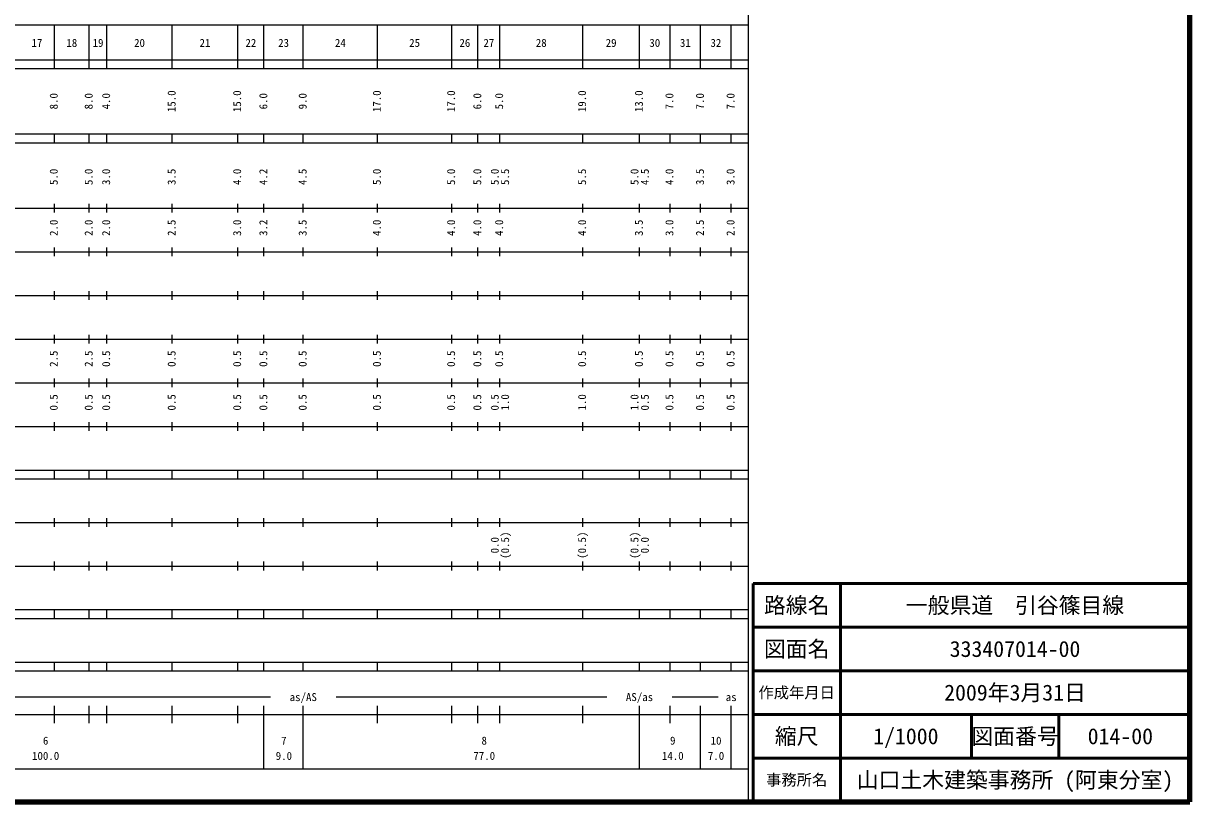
# Model space of a CAD drawing. Units: millimetres on the paper, enlarged 1000 times. Extents: x 40000 to 680000, y 20000 to 380000.
# Drawn here: x 412891 to 680000, y 20000 to 198357 of the extents above; entities that cross this region are included whole.
import ezdxf
from ezdxf.enums import TextEntityAlignment as Align

# ---------------------------------------------------------------- set-up
doc = ezdxf.new("R2010")
doc.units = ezdxf.units.MM
doc.header["$LTSCALE"] = 1000
for name, color, linetype, lineweight in [('M-TTL', 2, 'Continuous', 140), ('M-TTL-BAND', 7, 'Continuous', 25), ('M-TTL-FRAM', 2, 'Continuous', 50), ('M-TTL-LINE', 7, 'Continuous', 50)]:
    doc.layers.add(name, color=color, linetype=linetype, lineweight=lineweight)
doc.layers.add('M-TTL-TXT', color=7, linetype='Continuous')
doc.styles.add('ＭＳ ゴシック', font='')
doc.styles.get('ＭＳ ゴシック').set_extended_font_data('MS Gothic')

msp = doc.modelspace()

# ---------------------------------------------------------------- linework, layer by layer
at = {"layer": 'M-TTL'}
for p, q in [((680000, 20000), (680000, 380000)), ((40000, 20000), (680000, 20000))]:
    msp.add_line(p, q, dxfattribs=at)
at = {"layer": 'M-TTL-BAND'}
for p, q in [((579000, 20000), (579000, 370000)), ((68000, 198000), (579000, 198000)), ((420000, 188000), (420000, 198000)), ((428000, 188000), (428000, 198000)), ((432000, 188000), (432000, 198000)), ((447000, 188000), (447000, 198000)), ((462000, 188000), (462000, 198000)), ((468000, 188000), (468000, 198000)), ((477000, 188000), (477000, 198000)), ((494000, 188000), (494000, 198000)), ((511000, 188000), (511000, 198000)), ((517000, 188000), (517000, 198000)), ((522000, 188000), (522000, 198000)), ((541000, 188000), (541000, 198000)), ((554000, 188000), (554000, 198000)), ((561000, 188000), (561000, 198000)), ((568000, 188000), (568000, 198000)), ((575000, 188000), (575000, 198000)), ((40000, 190000), (579000, 190000)), ((40000, 188000), (579000, 188000)), ((40000, 173000), (579000, 173000)), ((40000, 171000), (579000, 171000)), ((420000, 171000), (420000, 173000)), ((428000, 171000), (428000, 173000)), ((432000, 171000), (432000, 173000)), ((447000, 171000), (447000, 173000)), ((462000, 171000), (462000, 173000)), ((468000, 171000), (468000, 173000)), ((477000, 171000), (477000, 173000)), ((494000, 171000), (494000, 173000)), ((511000, 171000), (511000, 173000)), ((517000, 171000), (517000, 173000)), ((522000, 171000), (522000, 173000)), ((541000, 171000), (541000, 173000)), ((554000, 171000), (554000, 173000)), ((561000, 171000), (561000, 173000)), ((568000, 171000), (568000, 173000)), ((575000, 171000), (575000, 173000)), ((40000, 156000), (579000, 156000)), ((420000, 155000), (420000, 157000)), ((428000, 155000), (428000, 157000)), ((432000, 155000), (432000, 157000)), ((447000, 155000), (447000, 157000)), ((462000, 155000), (462000, 157000)), ((468000, 155000), (468000, 157000)), ((477000, 155000), (477000, 157000)), ((494000, 155000), (494000, 157000)), ((511000, 155000), (511000, 157000)), ((517000, 155000), (517000, 157000)), ((522000, 155000), (522000, 157000)), ((541000, 155000), (541000, 157000)), ((554000, 155000), (554000, 157000)), ((561000, 155000), (561000, 157000)), ((568000, 155000), (568000, 157000)), ((575000, 155000), (575000, 157000)), ((420000, 145000), (420000, 147000)), ((428000, 145000), (428000, 147000)), ((432000, 145000), (432000, 147000)), ((447000, 145000), (447000, 147000)), ((462000, 145000), (462000, 147000)), ((468000, 145000), (468000, 147000)), ((477000, 145000), (477000, 147000)), ((494000, 145000), (494000, 147000)), ((511000, 145000), (511000, 147000)), ((517000, 145000), (517000, 147000)), ((522000, 145000), (522000, 147000)), ((541000, 145000), (541000, 147000)), ((554000, 145000), (554000, 147000)), ((561000, 145000), (561000, 147000)), ((568000, 145000), (568000, 147000)), ((575000, 145000), (575000, 147000)), ((46000, 146000), (579000, 146000)), ((420000, 135000), (420000, 137000)), ((428000, 135000), (428000, 137000)), ((432000, 135000), (432000, 137000)), ((447000, 135000), (447000, 137000)), ((462000, 135000), (462000, 137000)), ((468000, 135000), (468000, 137000)), ((477000, 135000), (477000, 137000)), ((494000, 135000), (494000, 137000)), ((511000, 135000), (511000, 137000)), ((517000, 135000), (517000, 137000)), ((522000, 135000), (522000, 137000)), ((541000, 135000), (541000, 137000)), ((554000, 135000), (554000, 137000)), ((561000, 135000), (561000, 137000)), ((568000, 135000), (568000, 137000)), ((575000, 135000), (575000, 137000)), ((52000, 136000), (579000, 136000)), ((46000, 126000), (579000, 126000)), ((420000, 125000), (420000, 127000)), ((428000, 125000), (428000, 127000)), ((432000, 125000), (432000, 127000)), ((447000, 125000), (447000, 127000)), ((462000, 125000), (462000, 127000)), ((468000, 125000), (468000, 127000)), ((477000, 125000), (477000, 127000)), ((494000, 125000), (494000, 127000)), ((511000, 125000), (511000, 127000)), ((517000, 125000), (517000, 127000)), ((522000, 125000), (522000, 127000)), ((541000, 125000), (541000, 127000)), ((554000, 125000), (554000, 127000)), ((561000, 125000), (561000, 127000)), ((568000, 125000), (568000, 127000)), ((575000, 125000), (575000, 127000)), ((52000, 116000), (579000, 116000)), ((420000, 115000), (420000, 117000)), ((428000, 115000), (428000, 117000)), ((432000, 115000), (432000, 117000)), ((447000, 115000), (447000, 117000)), ((462000, 115000), (462000, 117000)), ((468000, 115000), (468000, 117000)), ((477000, 115000), (477000, 117000)), ((494000, 115000), (494000, 117000)), ((511000, 115000), (511000, 117000)), ((517000, 115000), (517000, 117000)), ((522000, 115000), (522000, 117000)), ((541000, 115000), (541000, 117000)), ((554000, 115000), (554000, 117000)), ((561000, 115000), (561000, 117000)), ((568000, 115000), (568000, 117000)), ((575000, 115000), (575000, 117000)), ((420000, 105000), (420000, 107000)), ((428000, 105000), (428000, 107000)), ((432000, 105000), (432000, 107000)), ((447000, 105000), (447000, 107000)), ((462000, 105000), (462000, 107000)), ((468000, 105000), (468000, 107000)), ((477000, 105000), (477000, 107000)), ((494000, 105000), (494000, 107000)), ((511000, 105000), (511000, 107000)), ((517000, 105000), (517000, 107000)), ((522000, 105000), (522000, 107000)), ((541000, 105000), (541000, 107000)), ((554000, 105000), (554000, 107000)), ((561000, 105000), (561000, 107000)), ((568000, 105000), (568000, 107000)), ((575000, 105000), (575000, 107000)), ((46000, 106000), (579000, 106000)), ((40000, 96000), (579000, 96000)), ((40000, 94000), (579000, 94000)), ((420000, 94000), (420000, 96000)), ((428000, 94000), (428000, 96000)), ((432000, 94000), (432000, 96000)), ((447000, 94000), (447000, 96000)), ((462000, 94000), (462000, 96000)), ((468000, 94000), (468000, 96000)), ((477000, 94000), (477000, 96000)), ((494000, 94000), (494000, 96000)), ((511000, 94000), (511000, 96000)), ((517000, 94000), (517000, 96000)), ((522000, 94000), (522000, 96000)), ((541000, 94000), (541000, 96000)), ((554000, 94000), (554000, 96000)), ((561000, 94000), (561000, 96000)), ((568000, 94000), (568000, 96000)), ((575000, 94000), (575000, 96000)), ((49000, 84000), (579000, 84000)), ((420000, 83000), (420000, 85000)), ((428000, 83000), (428000, 85000)), ((432000, 83000), (432000, 85000)), ((447000, 83000), (447000, 85000)), ((462000, 83000), (462000, 85000)), ((468000, 83000), (468000, 85000)), ((477000, 83000), (477000, 85000)), ((494000, 83000), (494000, 85000)), ((511000, 83000), (511000, 85000)), ((517000, 83000), (517000, 85000)), ((522000, 83000), (522000, 85000)), ((541000, 83000), (541000, 85000)), ((554000, 83000), (554000, 85000)), ((561000, 83000), (561000, 85000)), ((568000, 83000), (568000, 85000)), ((575000, 83000), (575000, 85000)), ((420000, 73000), (420000, 75000)), ((428000, 73000), (428000, 75000)), ((432000, 73000), (432000, 75000)), ((447000, 73000), (447000, 75000)), ((462000, 73000), (462000, 75000)), ((468000, 73000), (468000, 75000)), ((477000, 73000), (477000, 75000)), ((494000, 73000), (494000, 75000)), ((511000, 73000), (511000, 75000)), ((517000, 73000), (517000, 75000)), ((522000, 73000), (522000, 75000)), ((541000, 73000), (541000, 75000)), ((554000, 73000), (554000, 75000)), ((561000, 73000), (561000, 75000)), ((568000, 73000), (568000, 75000)), ((575000, 73000), (575000, 75000)), ((40000, 74000), (579000, 74000)), ((40000, 64000), (579000, 64000)), ((40000, 62000), (579000, 62000)), ((420000, 62000), (420000, 64000)), ((428000, 62000), (428000, 64000)), ((432000, 62000), (432000, 64000)), ((447000, 62000), (447000, 64000)), ((462000, 62000), (462000, 64000)), ((468000, 62000), (468000, 64000)), ((477000, 62000), (477000, 64000)), ((494000, 62000), (494000, 64000)), ((511000, 62000), (511000, 64000)), ((517000, 62000), (517000, 64000)), ((522000, 62000), (522000, 64000)), ((541000, 62000), (541000, 64000)), ((554000, 62000), (554000, 64000)), ((561000, 62000), (561000, 64000)), ((568000, 62000), (568000, 64000)), ((575000, 62000), (575000, 64000)), ((40000, 52000), (579000, 52000)), ((420000, 50000), (420000, 52000)), ((428000, 50000), (428000, 52000)), ((432000, 50000), (432000, 52000)), ((447000, 50000), (447000, 52000)), ((462000, 50000), (462000, 52000)), ((468000, 50000), (468000, 52000)), ((477000, 50000), (477000, 52000)), ((494000, 50000), (494000, 52000)), ((511000, 50000), (511000, 52000)), ((517000, 50000), (517000, 52000)), ((522000, 50000), (522000, 52000)), ((541000, 50000), (541000, 52000)), ((554000, 50000), (554000, 52000)), ((561000, 50000), (561000, 52000)), ((568000, 50000), (568000, 52000)), ((575000, 50000), (575000, 52000)), ((40000, 50000), (579000, 50000)), ((71000, 44000), (469500, 44000)), ((484500, 44000), (546500, 44000)), ((561500, 44000), (572000, 44000)), ((420000, 38000), (420000, 42000)), ((428000, 38000), (428000, 42000)), ((432000, 38000), (432000, 42000)), ((447000, 38000), (447000, 42000)), ((462000, 38000), (462000, 42000)), ((468000, 27500), (468000, 42000)), ((477000, 27500), (477000, 42000)), ((494000, 38000), (494000, 42000)), ((511000, 38000), (511000, 42000)), ((517000, 38000), (517000, 42000)), ((522000, 38000), (522000, 42000)), ((541000, 38000), (541000, 42000)), ((554000, 27500), (554000, 42000)), ((561000, 38000), (561000, 42000)), ((568000, 27500), (568000, 42000)), ((575000, 27500), (575000, 42000)), ((40000, 40000), (579000, 40000)), ((68000, 27500), (579000, 27500))]:
    msp.add_line(p, q, dxfattribs=at)
at = {"layer": 'M-TTL-FRAM'}
for p, q in [((680000, 70000), (580000, 70000)), ((580000, 70000), (580000, 20000))]:
    msp.add_line(p, q, dxfattribs=at)
at = {"layer": 'M-TTL-LINE'}
for p, q in [((600000, 70000), (600000, 20000)), ((680000, 60000), (580000, 60000)), ((680000, 50000), (580000, 50000)), ((680000, 40000), (580000, 40000)), ((630000, 40000), (630000, 30000)), ((650000, 40000), (650000, 30000)), ((680000, 30000), (580000, 30000))]:
    msp.add_line(p, q, dxfattribs=at)

# ---------------------------------------------------------------- texts
at = {"layer": 'M-TTL-BAND', "style": 'ＭＳ ゴシック'}
for s, p in [('17', (416000, 192405)), ('18', (424000, 192405)), ('19', (430000, 192405)), ('20', (439500, 192405)), ('21', (454500, 192405)), ('22', (465000, 192405)), ('23', (472500, 192405)), ('24', (485500, 192405)), ('25', (502500, 192405)), ('26', (514000, 192405)), ('27', (519500, 192405)), ('28', (531500, 192405)), ('29', (547500, 192405)), ('30', (557500, 192405)), ('31', (564500, 192405)), ('32', (571500, 192405)), ('as/AS', (477000, 42500)), ('AS/as', (554000, 42500)), ('as', (575000, 42500)), ('6', (418000, 32523)), ('7', (472563, 32523)), ('8', (518444, 32523)), ('9', (561621, 32523)), ('10', (571532, 32523)), ('100.0', (418000, 29033)), ('9.0', (472563, 29033)), ('77.0', (518444, 29033)), ('14.0', (561621, 29033)), ('7.0', (571532, 29033))]:
    msp.add_text(s, height=1833, dxfattribs=at).set_placement(p, align=Align.BOTTOM_CENTER)
for s, p in [('8.0', (421314, 180500)), ('8.0', (429314, 180500)), ('4.0', (433314, 180500)), ('15.0', (448314, 180500)), ('15.0', (463314, 180500)), ('6.0', (469314, 180500)), ('9.0', (478314, 180500)), ('17.0', (495314, 180500)), ('17.0', (512314, 180500)), ('6.0', (518314, 180500)), ('5.0', (523314, 180500)), ('19.0', (542314, 180500)), ('13.0', (555314, 180500)), ('7.0', (562314, 180500)), ('7.0', (569314, 180500)), ('7.0', (576314, 180500)), ('5.0', (421314, 163174)), ('5.0', (429314, 163174)), ('3.0', (433314, 163174)), ('3.5', (448314, 163174)), ('4.0', (463314, 163174)), ('4.2', (469314, 163174)), ('4.5', (478314, 163174)), ('5.0', (495314, 163174)), ('5.0', (512314, 163174)), ('5.0', (518314, 163174)), ('5.0', (522314, 163174)), ('5.5', (524684, 163174)), ('5.5', (542314, 163174)), ('5.0', (554314, 163174)), ('4.5', (556684, 163174)), ('4.0', (562314, 163174)), ('3.5', (569314, 163174)), ('3.0', (576314, 163174)), ('2.0', (421314, 151500)), ('2.0', (429314, 151500)), ('2.0', (433314, 151500)), ('2.5', (448314, 151500)), ('3.0', (463314, 151500)), ('3.2', (469314, 151500)), ('3.5', (478314, 151500)), ('4.0', (495314, 151500)), ('4.0', (512314, 151500)), ('4.0', (518314, 151500)), ('4.0', (523314, 151500)), ('4.0', (542314, 151500)), ('3.5', (555314, 151500)), ('3.0', (562314, 151500)), ('2.5', (569314, 151500)), ('2.0', (576314, 151500)), ('2.5', (421314, 121500)), ('2.5', (429314, 121500)), ('0.5', (433314, 121500)), ('0.5', (448314, 121500)), ('0.5', (463314, 121500)), ('0.5', (469314, 121500)), ('0.5', (478314, 121500)), ('0.5', (495314, 121500)), ('0.5', (512314, 121500)), ('0.5', (518314, 121500)), ('0.5', (523314, 121500)), ('0.5', (542314, 121500)), ('0.5', (555314, 121500)), ('0.5', (562314, 121500)), ('0.5', (569314, 121500)), ('0.5', (576314, 121500)), ('0.5', (421314, 111500)), ('0.5', (429314, 111500)), ('0.5', (433314, 111500)), ('0.5', (448314, 111500)), ('0.5', (463314, 111500)), ('0.5', (469314, 111500)), ('0.5', (478314, 111500)), ('0.5', (495314, 111500)), ('0.5', (512314, 111500)), ('0.5', (518314, 111500)), ('0.5', (522314, 111500)), ('1.0', (524684, 111500)), ('1.0', (542314, 111500)), ('1.0', (554314, 111500)), ('0.5', (556684, 111500)), ('0.5', (562314, 111500)), ('0.5', (569314, 111500)), ('0.5', (576314, 111500)), ('0.0', (522314, 78764)), ('(0.5)', (524684, 78764)), ('(0.5)', (542314, 78764)), ('(0.5)', (554314, 78764)), ('0.0', (556684, 78764))]:
    msp.add_text(s, height=1833, rotation=90, dxfattribs=at).set_placement(p, align=Align.BOTTOM_CENTER)
at = {"layer": 'M-TTL-TXT', "style": 'ＭＳ ゴシック'}
for s, height, p in [('路線名', 3666, (590000, 65000)), ('路線名', 3666, (590000, 65000)), ('一般県道\u3000引谷篠目線', 3666, (640000, 65000)), ('図面名', 3666, (590000, 55000)), ('図面名', 3666, (590000, 55000)), ('333407014-00', 3666, (640000, 55000)), ('作成年月日', 2566, (590000, 45000)), ('作成年月日', 2566, (590000, 45000)), ('2009年3月31日', 3666, (640000, 45000)), ('縮尺', 3666, (590000, 35000)), ('縮尺', 3666, (590000, 35000)), ('1/1000', 3666, (615000, 35000)), ('図面番号', 3666, (640000, 35000)), ('図面番号', 3666, (640000, 35000)), ('014-00', 3666, (664125, 35000)), ('山口土木建築事務所 (阿東分室)', 3666, (640000, 25000)), ('事務所名', 2566, (590000, 25000)), ('事務所名', 2566, (590000, 25000))]:
    msp.add_text(s, height=height, dxfattribs=at).set_placement(p, align=Align.MIDDLE_CENTER)

doc.saveas('drawing.dxf')
